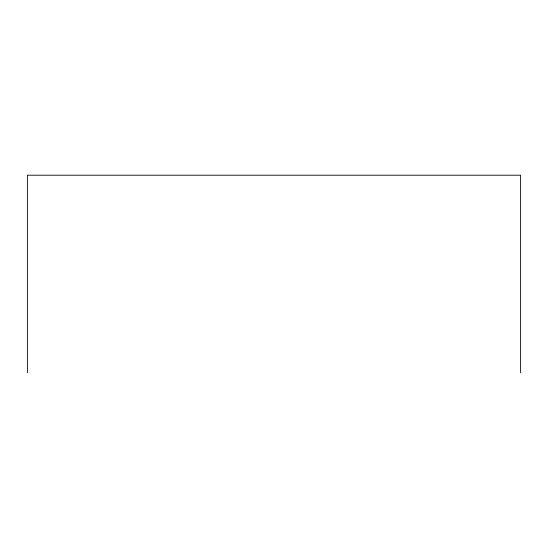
<?xml version="1.0" encoding="UTF-8"?>
<svg xmlns="http://www.w3.org/2000/svg" width="548" height="548" viewBox="0 0 548 548"><rect width="100%" height="100%" fill="white"/><g stroke="black" fill="none" stroke-linecap="round" stroke-linejoin="round"><path stroke-width="0.82" d="M520.6 372.798L520.6 175.202L27.4 175.202L27.4 372.798"/></g></svg>
